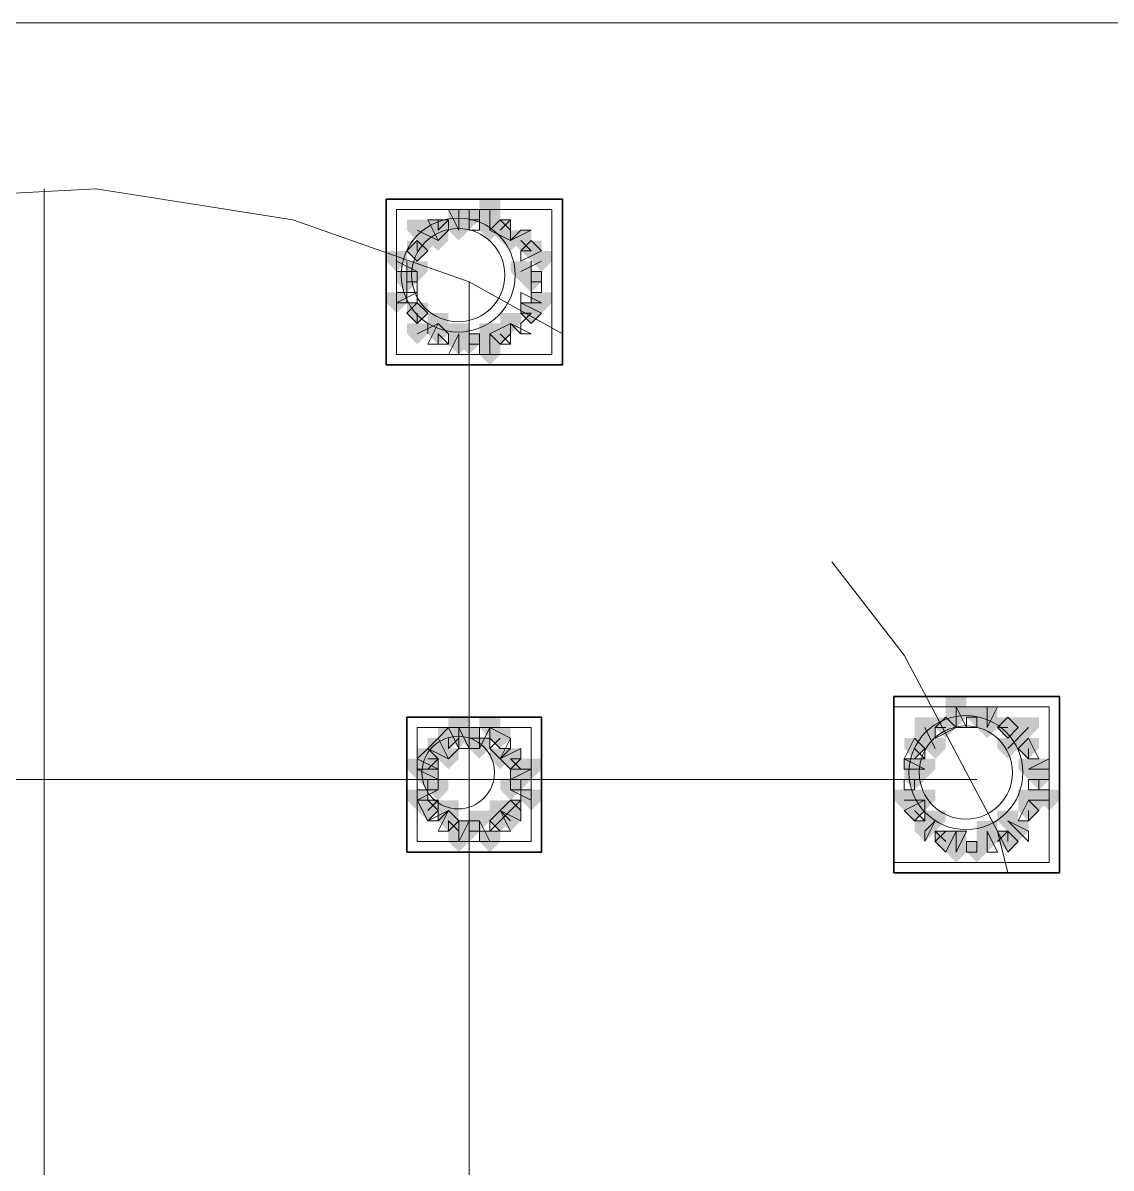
# Model space of a CAD drawing. Header units: millimetres. Extents: x 2315 to 4619, y 1334 to 1897.
# Drawn here: x 3793.88 to 3800.29, y 1554.92 to 1561.67 of the extents above; entities that cross this region are included whole.
import ezdxf

# ---------------------------------------------------------------- set-up
doc = ezdxf.new("R2010")
doc.units = ezdxf.units.MM
doc.linetypes.add('PDF_IMPORT', pattern=[1, 0.8, -0.2])
for name, color, linetype, true_color in [('PDF_10', 7, 'Continuous', 0x00b85c), ('PDF_AXIS', 7, 'Continuous', 0x00b85c), ('PDF_柱构件', 7, 'Continuous', 0x00b85c), ('PDF_转运站初步方案', 7, 'Continuous', 0x00b85c)]:
    doc.layers.add(name, color=color, linetype=linetype, true_color=true_color)
doc.layers.add('PDF_中心线层', color=1, linetype='Continuous')
doc.layers.add('PDF_粗实线层', color=7, linetype='Continuous')

msp = doc.modelspace()

# ---------------------------------------------------------------- hatches: boundary and pattern name
at = {"layer": 'PDF_10', "transparency": 33554559}
for points in [[(3796.5068, 1560.5703), (3796.4457, 1560.5703), (3796.4457, 1560.5093), (3796.5068, 1560.4482), (3796.5678, 1560.5093), (3796.5678, 1560.5703)], [(3796.5068, 1560.5703), (3796.4457, 1560.5703), (3796.4457, 1560.5093), (3796.5068, 1560.4482), (3796.5678, 1560.5093), (3796.5678, 1560.5703)], [(3796.3235, 1560.5093), (3796.2624, 1560.5093), (3796.2624, 1560.4482), (3796.3235, 1560.3871), (3796.3846, 1560.4482), (3796.3846, 1560.5093)], [(3796.3235, 1560.5093), (3796.2624, 1560.5093), (3796.2624, 1560.4482), (3796.3235, 1560.3871), (3796.3846, 1560.4482), (3796.3846, 1560.5093)], [(3796.69, 1560.5093), (3796.6289, 1560.5093), (3796.6289, 1560.4482), (3796.69, 1560.3871), (3796.7511, 1560.4482), (3796.7511, 1560.5093)], [(3796.69, 1560.5093), (3796.6289, 1560.5093), (3796.6289, 1560.4482), (3796.69, 1560.3871), (3796.7511, 1560.4482), (3796.7511, 1560.5093)], [(3796.2014, 1560.3871), (3796.1403, 1560.3871), (3796.1403, 1560.326), (3796.2014, 1560.2649), (3796.2624, 1560.326), (3796.2624, 1560.3871)], [(3796.2014, 1560.3871), (3796.1403, 1560.3871), (3796.1403, 1560.326), (3796.2014, 1560.2649), (3796.2624, 1560.326), (3796.2624, 1560.3871)], [(3796.2014, 1560.3871), (3796.1403, 1560.3871), (3796.1403, 1560.326), (3796.2014, 1560.2649), (3796.2624, 1560.326), (3796.2624, 1560.3871)], [(3796.8733, 1560.3871), (3796.8122, 1560.3871), (3796.8122, 1560.326), (3796.8733, 1560.2649), (3796.9343, 1560.326), (3796.9343, 1560.3871)], [(3796.8733, 1560.3871), (3796.8122, 1560.3871), (3796.8122, 1560.326), (3796.8733, 1560.2649), (3796.9343, 1560.326), (3796.9343, 1560.3871)], [(3796.1403, 1560.2039), (3796.0792, 1560.2039), (3796.0792, 1560.1428), (3796.1403, 1560.0817), (3796.2014, 1560.1428), (3796.2014, 1560.2039)], [(3796.1403, 1560.2039), (3796.0792, 1560.2039), (3796.0792, 1560.1428), (3796.1403, 1560.0817), (3796.2014, 1560.1428), (3796.2014, 1560.2039)], [(3796.8733, 1560.2039), (3796.8122, 1560.2039), (3796.8122, 1560.1428), (3796.8733, 1560.0817), (3796.9343, 1560.1428), (3796.9343, 1560.2039)], [(3796.8733, 1560.2039), (3796.8122, 1560.2039), (3796.8122, 1560.1428), (3796.8733, 1560.0817), (3796.9343, 1560.1428), (3796.9343, 1560.2039)], [(3796.2014, 1560.0206), (3796.1403, 1560.0206), (3796.1403, 1559.9595), (3796.2014, 1559.8985), (3796.2624, 1559.9595), (3796.2624, 1560.0206)], [(3796.2014, 1560.0206), (3796.1403, 1560.0206), (3796.1403, 1559.9595), (3796.2014, 1559.8985), (3796.2624, 1559.9595), (3796.2624, 1560.0206)], [(3796.2014, 1560.0206), (3796.1403, 1560.0206), (3796.1403, 1559.9595), (3796.2014, 1559.8985), (3796.2624, 1559.9595), (3796.2624, 1560.0206)], [(3796.8733, 1560.0206), (3796.8122, 1560.0206), (3796.8122, 1559.9595), (3796.8733, 1559.8985), (3796.9343, 1559.9595), (3796.9343, 1560.0206)], [(3796.8733, 1560.0206), (3796.8122, 1560.0206), (3796.8122, 1559.9595), (3796.8733, 1559.8985), (3796.9343, 1559.9595), (3796.9343, 1560.0206)], [(3796.3235, 1559.8985), (3796.2624, 1559.8985), (3796.2624, 1559.8374), (3796.3235, 1559.7763), (3796.3846, 1559.8374), (3796.3846, 1559.8985)], [(3796.3235, 1559.8985), (3796.2624, 1559.8985), (3796.2624, 1559.8374), (3796.3235, 1559.7763), (3796.3846, 1559.8374), (3796.3846, 1559.8985)], [(3796.69, 1559.8985), (3796.6289, 1559.8985), (3796.6289, 1559.8374), (3796.69, 1559.7763), (3796.7511, 1559.8374), (3796.7511, 1559.8985)], [(3796.69, 1559.8985), (3796.6289, 1559.8985), (3796.6289, 1559.8374), (3796.69, 1559.7763), (3796.7511, 1559.8374), (3796.7511, 1559.8985)], [(3796.5068, 1559.8374), (3796.4457, 1559.8374), (3796.4457, 1559.7763), (3796.5068, 1559.7152), (3796.5678, 1559.7763), (3796.5678, 1559.8374)], [(3796.5068, 1559.8374), (3796.4457, 1559.8374), (3796.4457, 1559.7763), (3796.5068, 1559.7152), (3796.5678, 1559.7763), (3796.5678, 1559.8374)], [(3799.3165, 1557.5774), (3799.2554, 1557.5774), (3799.2554, 1557.5163), (3799.3165, 1557.4552), (3799.3776, 1557.5163), (3799.3776, 1557.5774)], [(3799.3165, 1557.5774), (3799.2554, 1557.5774), (3799.2554, 1557.5163), (3799.3165, 1557.4552), (3799.3776, 1557.5163), (3799.3776, 1557.5774)], [(3799.4997, 1557.6385), (3799.4387, 1557.6385), (3799.4387, 1557.5774), (3799.4997, 1557.5163), (3799.5608, 1557.5774), (3799.5608, 1557.6385)], [(3799.4997, 1557.6385), (3799.4387, 1557.6385), (3799.4387, 1557.5774), (3799.4997, 1557.5163), (3799.5608, 1557.5774), (3799.5608, 1557.6385)], [(3799.683, 1557.5774), (3799.6219, 1557.5774), (3799.6219, 1557.5163), (3799.683, 1557.4552), (3799.7441, 1557.5163), (3799.7441, 1557.5774)], [(3799.683, 1557.5774), (3799.6219, 1557.5774), (3799.6219, 1557.5163), (3799.683, 1557.4552), (3799.7441, 1557.5163), (3799.7441, 1557.5774)], [(3799.683, 1557.5774), (3799.6219, 1557.5774), (3799.6219, 1557.5163), (3799.683, 1557.4552), (3799.7441, 1557.5163), (3799.7441, 1557.5774)], [(3796.3846, 1557.5163), (3796.3235, 1557.5163), (3796.3235, 1557.4552), (3796.3846, 1557.3941), (3796.4457, 1557.4552), (3796.4457, 1557.5163)], [(3796.3846, 1557.5163), (3796.3235, 1557.5163), (3796.3235, 1557.4552), (3796.3846, 1557.3941), (3796.4457, 1557.4552), (3796.4457, 1557.5163)], [(3796.5068, 1557.5163), (3796.4457, 1557.5163), (3796.4457, 1557.4552), (3796.5068, 1557.3941), (3796.5678, 1557.4552), (3796.5678, 1557.5163)], [(3796.5068, 1557.5163), (3796.4457, 1557.5163), (3796.4457, 1557.4552), (3796.5068, 1557.3941), (3796.5678, 1557.4552), (3796.5678, 1557.5163)], [(3796.69, 1557.5163), (3796.6289, 1557.5163), (3796.6289, 1557.4552), (3796.69, 1557.3941), (3796.7511, 1557.4552), (3796.7511, 1557.5163)], [(3796.69, 1557.5163), (3796.6289, 1557.5163), (3796.6289, 1557.4552), (3796.69, 1557.3941), (3796.7511, 1557.4552), (3796.7511, 1557.5163)], [(3799.1333, 1557.4552), (3799.0722, 1557.4552), (3799.0722, 1557.3941), (3799.1333, 1557.333), (3799.1943, 1557.3941), (3799.1943, 1557.4552)], [(3799.1333, 1557.4552), (3799.0722, 1557.4552), (3799.0722, 1557.3941), (3799.1333, 1557.333), (3799.1943, 1557.3941), (3799.1943, 1557.4552)], [(3799.8051, 1557.4552), (3799.7441, 1557.4552), (3799.7441, 1557.3941), (3799.8051, 1557.333), (3799.8662, 1557.3941), (3799.8662, 1557.4552)], [(3799.8051, 1557.4552), (3799.7441, 1557.4552), (3799.7441, 1557.3941), (3799.8051, 1557.333), (3799.8662, 1557.3941), (3799.8662, 1557.4552)], [(3796.2624, 1557.3941), (3796.2014, 1557.3941), (3796.2014, 1557.333), (3796.2624, 1557.272), (3796.3235, 1557.333), (3796.3235, 1557.3941)], [(3796.2624, 1557.3941), (3796.2014, 1557.3941), (3796.2014, 1557.333), (3796.2624, 1557.272), (3796.3235, 1557.333), (3796.3235, 1557.3941)], [(3796.7511, 1557.3941), (3796.69, 1557.3941), (3796.69, 1557.333), (3796.7511, 1557.272), (3796.8122, 1557.333), (3796.8122, 1557.3941)], [(3796.7511, 1557.3941), (3796.69, 1557.3941), (3796.69, 1557.333), (3796.7511, 1557.272), (3796.8122, 1557.333), (3796.8122, 1557.3941)], [(3796.2624, 1557.272), (3796.2014, 1557.272), (3796.2014, 1557.2109), (3796.2624, 1557.1498), (3796.3235, 1557.2109), (3796.3235, 1557.272)], [(3796.2624, 1557.272), (3796.2014, 1557.272), (3796.2014, 1557.2109), (3796.2624, 1557.1498), (3796.3235, 1557.2109), (3796.3235, 1557.272)], [(3796.8122, 1557.272), (3796.7511, 1557.272), (3796.7511, 1557.2109), (3796.8122, 1557.1498), (3796.8733, 1557.2109), (3796.8733, 1557.272)], [(3796.8122, 1557.272), (3796.7511, 1557.272), (3796.7511, 1557.2109), (3796.8122, 1557.1498), (3796.8733, 1557.2109), (3796.8733, 1557.272)], [(3799.1333, 1557.272), (3799.0722, 1557.272), (3799.0722, 1557.2109), (3799.1333, 1557.1498), (3799.1943, 1557.2109), (3799.1943, 1557.272)], [(3799.1333, 1557.272), (3799.0722, 1557.272), (3799.0722, 1557.2109), (3799.1333, 1557.1498), (3799.1943, 1557.2109), (3799.1943, 1557.272)], [(3799.8662, 1557.272), (3799.8051, 1557.272), (3799.8051, 1557.2109), (3799.8662, 1557.1498), (3799.9273, 1557.2109), (3799.9273, 1557.272)], [(3799.8662, 1557.272), (3799.8051, 1557.272), (3799.8051, 1557.2109), (3799.8662, 1557.1498), (3799.9273, 1557.2109), (3799.9273, 1557.272)], [(3796.2624, 1557.0887), (3796.2014, 1557.0887), (3796.2014, 1557.0276), (3796.2624, 1556.9666), (3796.3235, 1557.0276), (3796.3235, 1557.0887)], [(3796.2624, 1557.0887), (3796.2014, 1557.0887), (3796.2014, 1557.0276), (3796.2624, 1556.9666), (3796.3235, 1557.0276), (3796.3235, 1557.0887)], [(3796.7511, 1557.0887), (3796.69, 1557.0887), (3796.69, 1557.0276), (3796.7511, 1556.9666), (3796.8122, 1557.0276), (3796.8122, 1557.0887)], [(3796.7511, 1557.0887), (3796.69, 1557.0887), (3796.69, 1557.0276), (3796.7511, 1556.9666), (3796.8122, 1557.0276), (3796.8122, 1557.0887)], [(3799.1333, 1557.0887), (3799.0722, 1557.0887), (3799.0722, 1557.0276), (3799.1333, 1556.9666), (3799.1943, 1557.0276), (3799.1943, 1557.0887)], [(3799.1333, 1557.0887), (3799.0722, 1557.0887), (3799.0722, 1557.0276), (3799.1333, 1556.9666), (3799.1943, 1557.0276), (3799.1943, 1557.0887)], [(3799.8051, 1557.0887), (3799.7441, 1557.0887), (3799.7441, 1557.0276), (3799.8051, 1556.9666), (3799.8662, 1557.0276), (3799.8662, 1557.0887)], [(3799.8051, 1557.0887), (3799.7441, 1557.0887), (3799.7441, 1557.0276), (3799.8051, 1556.9666), (3799.8662, 1557.0276), (3799.8662, 1557.0887)], [(3796.3846, 1557.0276), (3796.3235, 1557.0276), (3796.3235, 1556.9666), (3796.3846, 1556.9055), (3796.4457, 1556.9666), (3796.4457, 1557.0276)], [(3796.3846, 1557.0276), (3796.3235, 1557.0276), (3796.3235, 1556.9666), (3796.3846, 1556.9055), (3796.4457, 1556.9666), (3796.4457, 1557.0276)], [(3796.5068, 1556.9666), (3796.4457, 1556.9666), (3796.4457, 1556.9055), (3796.5068, 1556.8444), (3796.5678, 1556.9055), (3796.5678, 1556.9666)], [(3796.5068, 1556.9666), (3796.4457, 1556.9666), (3796.4457, 1556.9055), (3796.5068, 1556.8444), (3796.5678, 1556.9055), (3796.5678, 1556.9666)], [(3796.69, 1557.0276), (3796.6289, 1557.0276), (3796.6289, 1556.9666), (3796.69, 1556.9055), (3796.7511, 1556.9666), (3796.7511, 1557.0276)], [(3796.69, 1557.0276), (3796.6289, 1557.0276), (3796.6289, 1556.9666), (3796.69, 1556.9055), (3796.7511, 1556.9666), (3796.7511, 1557.0276)], [(3799.3165, 1556.9055), (3799.2554, 1556.9055), (3799.2554, 1556.8444), (3799.3165, 1556.7833), (3799.3776, 1556.8444), (3799.3776, 1556.9055)], [(3799.3165, 1556.9055), (3799.2554, 1556.9055), (3799.2554, 1556.8444), (3799.3165, 1556.7833), (3799.3776, 1556.8444), (3799.3776, 1556.9055)], [(3799.683, 1556.9055), (3799.6219, 1556.9055), (3799.6219, 1556.8444), (3799.683, 1556.7833), (3799.7441, 1556.8444), (3799.7441, 1556.9055)], [(3799.683, 1556.9055), (3799.6219, 1556.9055), (3799.6219, 1556.8444), (3799.683, 1556.7833), (3799.7441, 1556.8444), (3799.7441, 1556.9055)], [(3799.4997, 1556.8444), (3799.4387, 1556.8444), (3799.4387, 1556.7833), (3799.4997, 1556.7222), (3799.5608, 1556.7833), (3799.5608, 1556.8444)], [(3799.4997, 1556.8444), (3799.4387, 1556.8444), (3799.4387, 1556.7833), (3799.4997, 1556.7222), (3799.5608, 1556.7833), (3799.5608, 1556.8444)]]:
    msp.add_hatch(color=6, dxfattribs=at).paths.add_polyline_path(points)
at = {"layer": 'PDF_柱构件', "transparency": 33554559}
for points in [[(3796.6289, 1560.6314), (3796.5678, 1560.6314), (3796.5678, 1560.5703), (3796.6289, 1560.5093), (3796.69, 1560.5703), (3796.69, 1560.6314)], [(3796.4457, 1560.5703), (3796.3846, 1560.5703), (3796.3846, 1560.5093), (3796.4457, 1560.4482), (3796.5068, 1560.5093), (3796.5068, 1560.5703)], [(3796.6289, 1560.5703), (3796.5678, 1560.5703), (3796.5678, 1560.5093), (3796.6289, 1560.4482), (3796.69, 1560.5093), (3796.69, 1560.5703)], [(3796.2014, 1560.5093), (3796.1403, 1560.5093), (3796.1403, 1560.4482), (3796.2014, 1560.3871), (3796.2624, 1560.4482), (3796.2624, 1560.5093)], [(3796.4457, 1560.5093), (3796.3846, 1560.5093), (3796.3846, 1560.4482), (3796.4457, 1560.3871), (3796.5068, 1560.4482), (3796.5068, 1560.5093)], [(3796.6289, 1560.5093), (3796.5678, 1560.5093), (3796.5678, 1560.4482), (3796.6289, 1560.3871), (3796.69, 1560.4482), (3796.69, 1560.5093)], [(3796.2624, 1560.4482), (3796.2014, 1560.4482), (3796.2014, 1560.3871), (3796.2624, 1560.326), (3796.3235, 1560.3871), (3796.3235, 1560.4482)], [(3796.3235, 1560.4482), (3796.2624, 1560.4482), (3796.2624, 1560.3871), (3796.3235, 1560.326), (3796.3846, 1560.3871), (3796.3846, 1560.4482)], [(3796.7511, 1560.4482), (3796.69, 1560.4482), (3796.69, 1560.3871), (3796.7511, 1560.326), (3796.8122, 1560.3871), (3796.8122, 1560.4482)], [(3796.8122, 1560.4482), (3796.7511, 1560.4482), (3796.7511, 1560.3871), (3796.8122, 1560.326), (3796.8733, 1560.3871), (3796.8733, 1560.4482)], [(3796.0792, 1560.326), (3796.0181, 1560.326), (3796.0181, 1560.2649), (3796.0792, 1560.2039), (3796.1403, 1560.2649), (3796.1403, 1560.326)], [(3796.9343, 1560.326), (3796.8733, 1560.326), (3796.8733, 1560.2649), (3796.9343, 1560.2039), (3796.9954, 1560.2649), (3796.9954, 1560.326)], [(3796.2014, 1560.2649), (3796.1403, 1560.2649), (3796.1403, 1560.2039), (3796.2014, 1560.1428), (3796.2624, 1560.2039), (3796.2624, 1560.2649)], [(3796.8122, 1560.2649), (3796.7511, 1560.2649), (3796.7511, 1560.2039), (3796.8122, 1560.1428), (3796.8733, 1560.2039), (3796.8733, 1560.2649)], [(3796.0792, 1560.0817), (3796.0181, 1560.0817), (3796.0181, 1560.0206), (3796.0792, 1559.9595), (3796.1403, 1560.0206), (3796.1403, 1560.0817)], [(3796.9343, 1560.0817), (3796.8733, 1560.0817), (3796.8733, 1560.0206), (3796.9343, 1559.9595), (3796.9954, 1560.0206), (3796.9954, 1560.0817)], [(3796.3235, 1559.9595), (3796.2624, 1559.9595), (3796.2624, 1559.8985), (3796.3235, 1559.8374), (3796.3846, 1559.8985), (3796.3846, 1559.9595)], [(3796.7511, 1559.9595), (3796.69, 1559.9595), (3796.69, 1559.8985), (3796.7511, 1559.8374), (3796.8122, 1559.8985), (3796.8122, 1559.9595)], [(3796.2014, 1559.8985), (3796.1403, 1559.8985), (3796.1403, 1559.8374), (3796.2014, 1559.7763), (3796.2624, 1559.8374), (3796.2624, 1559.8985)], [(3796.4457, 1559.8985), (3796.3846, 1559.8985), (3796.3846, 1559.8374), (3796.4457, 1559.7763), (3796.5068, 1559.8374), (3796.5068, 1559.8985)], [(3796.6289, 1559.8985), (3796.5678, 1559.8985), (3796.5678, 1559.8374), (3796.6289, 1559.7763), (3796.69, 1559.8374), (3796.69, 1559.8985)], [(3796.4457, 1559.8374), (3796.3846, 1559.8374), (3796.3846, 1559.7763), (3796.4457, 1559.7152), (3796.5068, 1559.7763), (3796.5068, 1559.8374)], [(3796.6289, 1559.8374), (3796.5678, 1559.8374), (3796.5678, 1559.7763), (3796.6289, 1559.7152), (3796.69, 1559.7763), (3796.69, 1559.8374)], [(3796.6289, 1559.7763), (3796.5678, 1559.7763), (3796.5678, 1559.7152), (3796.6289, 1559.6541), (3796.69, 1559.7152), (3796.69, 1559.7763)], [(3799.3776, 1557.6995), (3799.3165, 1557.6995), (3799.3165, 1557.6385), (3799.3776, 1557.5774), (3799.4387, 1557.6385), (3799.4387, 1557.6995)], [(3796.4457, 1557.5774), (3796.3846, 1557.5774), (3796.3846, 1557.5163), (3796.4457, 1557.4552), (3796.5068, 1557.5163), (3796.5068, 1557.5774)], [(3796.6289, 1557.5774), (3796.5678, 1557.5774), (3796.5678, 1557.5163), (3796.6289, 1557.4552), (3796.69, 1557.5163), (3796.69, 1557.5774)], [(3799.1943, 1557.5774), (3799.1333, 1557.5774), (3799.1333, 1557.5163), (3799.1943, 1557.4552), (3799.2554, 1557.5163), (3799.2554, 1557.5774)], [(3799.3776, 1557.6385), (3799.3165, 1557.6385), (3799.3165, 1557.5774), (3799.3776, 1557.5163), (3799.4387, 1557.5774), (3799.4387, 1557.6385)], [(3799.5608, 1557.6385), (3799.4997, 1557.6385), (3799.4997, 1557.5774), (3799.5608, 1557.5163), (3799.6219, 1557.5774), (3799.6219, 1557.6385)], [(3799.5608, 1557.5774), (3799.4997, 1557.5774), (3799.4997, 1557.5163), (3799.5608, 1557.4552), (3799.6219, 1557.5163), (3799.6219, 1557.5774)], [(3799.8051, 1557.5774), (3799.7441, 1557.5774), (3799.7441, 1557.5163), (3799.8051, 1557.4552), (3799.8662, 1557.5163), (3799.8662, 1557.5774)], [(3796.4457, 1557.5163), (3796.3846, 1557.5163), (3796.3846, 1557.4552), (3796.4457, 1557.3941), (3796.5068, 1557.4552), (3796.5068, 1557.5163)], [(3799.1943, 1557.5163), (3799.1333, 1557.5163), (3799.1333, 1557.4552), (3799.1943, 1557.3941), (3799.2554, 1557.4552), (3799.2554, 1557.5163)], [(3799.7441, 1557.5163), (3799.683, 1557.5163), (3799.683, 1557.4552), (3799.7441, 1557.3941), (3799.8051, 1557.4552), (3799.8051, 1557.5163)], [(3796.3235, 1557.4552), (3796.2624, 1557.4552), (3796.2624, 1557.3941), (3796.3235, 1557.333), (3796.3846, 1557.3941), (3796.3846, 1557.4552)], [(3796.5678, 1557.4552), (3796.5068, 1557.4552), (3796.5068, 1557.3941), (3796.5678, 1557.333), (3796.6289, 1557.3941), (3796.6289, 1557.4552)], [(3799.2554, 1557.4552), (3799.1943, 1557.4552), (3799.1943, 1557.3941), (3799.2554, 1557.333), (3799.3165, 1557.3941), (3799.3165, 1557.4552)], [(3799.683, 1557.4552), (3799.6219, 1557.4552), (3799.6219, 1557.3941), (3799.683, 1557.333), (3799.7441, 1557.3941), (3799.7441, 1557.4552)], [(3796.3846, 1557.3941), (3796.3235, 1557.3941), (3796.3235, 1557.333), (3796.3846, 1557.272), (3796.4457, 1557.333), (3796.4457, 1557.3941)], [(3796.69, 1557.3941), (3796.6289, 1557.3941), (3796.6289, 1557.333), (3796.69, 1557.272), (3796.7511, 1557.333), (3796.7511, 1557.3941)], [(3796.2014, 1557.333), (3796.1403, 1557.333), (3796.1403, 1557.272), (3796.2014, 1557.2109), (3796.2624, 1557.272), (3796.2624, 1557.333)], [(3796.2624, 1557.333), (3796.2014, 1557.333), (3796.2014, 1557.272), (3796.2624, 1557.2109), (3796.3235, 1557.272), (3796.3235, 1557.333)], [(3796.8122, 1557.333), (3796.7511, 1557.333), (3796.7511, 1557.272), (3796.8122, 1557.2109), (3796.8733, 1557.272), (3796.8733, 1557.333)], [(3796.8733, 1557.333), (3796.8122, 1557.333), (3796.8122, 1557.272), (3796.8733, 1557.2109), (3796.9343, 1557.272), (3796.9343, 1557.333)], [(3799.1333, 1557.333), (3799.0722, 1557.333), (3799.0722, 1557.272), (3799.1333, 1557.2109), (3799.1943, 1557.272), (3799.1943, 1557.333)], [(3799.1943, 1557.333), (3799.1333, 1557.333), (3799.1333, 1557.272), (3799.1943, 1557.2109), (3799.2554, 1557.272), (3799.2554, 1557.333)], [(3799.8051, 1557.333), (3799.7441, 1557.333), (3799.7441, 1557.272), (3799.8051, 1557.2109), (3799.8662, 1557.272), (3799.8662, 1557.333)], [(3799.8662, 1557.333), (3799.8051, 1557.333), (3799.8051, 1557.272), (3799.8662, 1557.2109), (3799.9273, 1557.272), (3799.9273, 1557.333)], [(3796.3235, 1557.2109), (3796.2624, 1557.2109), (3796.2624, 1557.1498), (3796.3235, 1557.0887), (3796.3846, 1557.1498), (3796.3846, 1557.2109)], [(3796.7511, 1557.2109), (3796.69, 1557.2109), (3796.69, 1557.1498), (3796.7511, 1557.0887), (3796.8122, 1557.1498), (3796.8122, 1557.2109)], [(3796.2014, 1557.1498), (3796.1403, 1557.1498), (3796.1403, 1557.0887), (3796.2014, 1557.0276), (3796.2624, 1557.0887), (3796.2624, 1557.1498)], [(3796.8733, 1557.1498), (3796.8122, 1557.1498), (3796.8122, 1557.0887), (3796.8733, 1557.0276), (3796.9343, 1557.0887), (3796.9343, 1557.1498)], [(3799.0722, 1557.1498), (3799.0111, 1557.1498), (3799.0111, 1557.0887), (3799.0722, 1557.0276), (3799.1333, 1557.0887), (3799.1333, 1557.1498)], [(3799.1333, 1557.1498), (3799.0722, 1557.1498), (3799.0722, 1557.0887), (3799.1333, 1557.0276), (3799.1943, 1557.0887), (3799.1943, 1557.1498)], [(3799.1943, 1557.1498), (3799.1333, 1557.1498), (3799.1333, 1557.0887), (3799.1943, 1557.0276), (3799.2554, 1557.0887), (3799.2554, 1557.1498)], [(3799.8051, 1557.1498), (3799.7441, 1557.1498), (3799.7441, 1557.0887), (3799.8051, 1557.0276), (3799.8662, 1557.0887), (3799.8662, 1557.1498)], [(3799.8662, 1557.1498), (3799.8051, 1557.1498), (3799.8051, 1557.0887), (3799.8662, 1557.0276), (3799.9273, 1557.0887), (3799.9273, 1557.1498)], [(3799.9273, 1557.1498), (3799.8662, 1557.1498), (3799.8662, 1557.0887), (3799.9273, 1557.0276), (3799.9884, 1557.0887), (3799.9884, 1557.1498)], [(3796.3846, 1557.0887), (3796.3235, 1557.0887), (3796.3235, 1557.0276), (3796.3846, 1556.9666), (3796.4457, 1557.0276), (3796.4457, 1557.0887)], [(3796.69, 1557.0887), (3796.6289, 1557.0887), (3796.6289, 1557.0276), (3796.69, 1556.9666), (3796.7511, 1557.0276), (3796.7511, 1557.0887)], [(3796.4457, 1556.9666), (3796.3846, 1556.9666), (3796.3846, 1556.9055), (3796.4457, 1556.8444), (3796.5068, 1556.9055), (3796.5068, 1556.9666)], [(3796.5678, 1557.0276), (3796.5068, 1557.0276), (3796.5068, 1556.9666), (3796.5678, 1556.9055), (3796.6289, 1556.9666), (3796.6289, 1557.0276)], [(3796.7511, 1557.0276), (3796.69, 1557.0276), (3796.69, 1556.9666), (3796.7511, 1556.9055), (3796.8122, 1556.9666), (3796.8122, 1557.0276)], [(3799.1943, 1556.9666), (3799.1333, 1556.9666), (3799.1333, 1556.9055), (3799.1943, 1556.8444), (3799.2554, 1556.9055), (3799.2554, 1556.9666)], [(3799.2554, 1557.0276), (3799.1943, 1557.0276), (3799.1943, 1556.9666), (3799.2554, 1556.9055), (3799.3165, 1556.9666), (3799.3165, 1557.0276)], [(3799.5608, 1556.9666), (3799.4997, 1556.9666), (3799.4997, 1556.9055), (3799.5608, 1556.8444), (3799.6219, 1556.9055), (3799.6219, 1556.9666)], [(3799.683, 1557.0276), (3799.6219, 1557.0276), (3799.6219, 1556.9666), (3799.683, 1556.9055), (3799.7441, 1556.9666), (3799.7441, 1557.0276)], [(3799.7441, 1556.9666), (3799.683, 1556.9666), (3799.683, 1556.9055), (3799.7441, 1556.8444), (3799.8051, 1556.9055), (3799.8051, 1556.9666)], [(3796.4457, 1556.9055), (3796.3846, 1556.9055), (3796.3846, 1556.8444), (3796.4457, 1556.7833), (3796.5068, 1556.8444), (3796.5068, 1556.9055)], [(3796.6289, 1556.9055), (3796.5678, 1556.9055), (3796.5678, 1556.8444), (3796.6289, 1556.7833), (3796.69, 1556.8444), (3796.69, 1556.9055)], [(3799.3776, 1556.9055), (3799.3165, 1556.9055), (3799.3165, 1556.8444), (3799.3776, 1556.7833), (3799.4387, 1556.8444), (3799.4387, 1556.9055)], [(3799.5608, 1556.9055), (3799.4997, 1556.9055), (3799.4997, 1556.8444), (3799.5608, 1556.7833), (3799.6219, 1556.8444), (3799.6219, 1556.9055)], [(3799.3776, 1556.8444), (3799.3165, 1556.8444), (3799.3165, 1556.7833), (3799.3776, 1556.7222), (3799.4387, 1556.7833), (3799.4387, 1556.8444)]]:
    msp.add_hatch(color=6, dxfattribs=at).paths.add_polyline_path(points)
at = {"layer": 'PDF_转运站初步方案', "transparency": 33554559}
for points in [[(3796.5068, 1560.5703), (3796.4457, 1560.5703), (3796.4457, 1560.5093), (3796.5068, 1560.4482), (3796.5678, 1560.5093), (3796.5678, 1560.5703)], [(3796.5068, 1560.5703), (3796.4457, 1560.5703), (3796.4457, 1560.5093), (3796.5068, 1560.4482), (3796.5678, 1560.5093), (3796.5678, 1560.5703)], [(3796.3235, 1560.5093), (3796.2624, 1560.5093), (3796.2624, 1560.4482), (3796.3235, 1560.3871), (3796.3846, 1560.4482), (3796.3846, 1560.5093)], [(3796.3235, 1560.5093), (3796.2624, 1560.5093), (3796.2624, 1560.4482), (3796.3235, 1560.3871), (3796.3846, 1560.4482), (3796.3846, 1560.5093)], [(3796.69, 1560.5093), (3796.6289, 1560.5093), (3796.6289, 1560.4482), (3796.69, 1560.3871), (3796.7511, 1560.4482), (3796.7511, 1560.5093)], [(3796.69, 1560.5093), (3796.6289, 1560.5093), (3796.6289, 1560.4482), (3796.69, 1560.3871), (3796.7511, 1560.4482), (3796.7511, 1560.5093)], [(3796.2014, 1560.3871), (3796.1403, 1560.3871), (3796.1403, 1560.326), (3796.2014, 1560.2649), (3796.2624, 1560.326), (3796.2624, 1560.3871)], [(3796.2014, 1560.3871), (3796.1403, 1560.3871), (3796.1403, 1560.326), (3796.2014, 1560.2649), (3796.2624, 1560.326), (3796.2624, 1560.3871)], [(3796.8733, 1560.3871), (3796.8122, 1560.3871), (3796.8122, 1560.326), (3796.8733, 1560.2649), (3796.9343, 1560.326), (3796.9343, 1560.3871)], [(3796.8733, 1560.3871), (3796.8122, 1560.3871), (3796.8122, 1560.326), (3796.8733, 1560.2649), (3796.9343, 1560.326), (3796.9343, 1560.3871)], [(3796.1403, 1560.2039), (3796.0792, 1560.2039), (3796.0792, 1560.1428), (3796.1403, 1560.0817), (3796.2014, 1560.1428), (3796.2014, 1560.2039)], [(3796.1403, 1560.2039), (3796.0792, 1560.2039), (3796.0792, 1560.1428), (3796.1403, 1560.0817), (3796.2014, 1560.1428), (3796.2014, 1560.2039)], [(3796.8733, 1560.2039), (3796.8122, 1560.2039), (3796.8122, 1560.1428), (3796.8733, 1560.0817), (3796.9343, 1560.1428), (3796.9343, 1560.2039)], [(3796.8733, 1560.2039), (3796.8122, 1560.2039), (3796.8122, 1560.1428), (3796.8733, 1560.0817), (3796.9343, 1560.1428), (3796.9343, 1560.2039)], [(3796.2014, 1560.0206), (3796.1403, 1560.0206), (3796.1403, 1559.9595), (3796.2014, 1559.8985), (3796.2624, 1559.9595), (3796.2624, 1560.0206)], [(3796.2014, 1560.0206), (3796.1403, 1560.0206), (3796.1403, 1559.9595), (3796.2014, 1559.8985), (3796.2624, 1559.9595), (3796.2624, 1560.0206)], [(3796.8733, 1560.0206), (3796.8122, 1560.0206), (3796.8122, 1559.9595), (3796.8733, 1559.8985), (3796.9343, 1559.9595), (3796.9343, 1560.0206)], [(3796.8733, 1560.0206), (3796.8122, 1560.0206), (3796.8122, 1559.9595), (3796.8733, 1559.8985), (3796.9343, 1559.9595), (3796.9343, 1560.0206)], [(3796.3235, 1559.8985), (3796.2624, 1559.8985), (3796.2624, 1559.8374), (3796.3235, 1559.7763), (3796.3846, 1559.8374), (3796.3846, 1559.8985)], [(3796.3235, 1559.8985), (3796.2624, 1559.8985), (3796.2624, 1559.8374), (3796.3235, 1559.7763), (3796.3846, 1559.8374), (3796.3846, 1559.8985)], [(3796.69, 1559.8985), (3796.6289, 1559.8985), (3796.6289, 1559.8374), (3796.69, 1559.7763), (3796.7511, 1559.8374), (3796.7511, 1559.8985)], [(3796.69, 1559.8985), (3796.6289, 1559.8985), (3796.6289, 1559.8374), (3796.69, 1559.7763), (3796.7511, 1559.8374), (3796.7511, 1559.8985)], [(3796.5068, 1559.8374), (3796.4457, 1559.8374), (3796.4457, 1559.7763), (3796.5068, 1559.7152), (3796.5678, 1559.7763), (3796.5678, 1559.8374)], [(3796.5068, 1559.8374), (3796.4457, 1559.8374), (3796.4457, 1559.7763), (3796.5068, 1559.7152), (3796.5678, 1559.7763), (3796.5678, 1559.8374)], [(3799.3165, 1557.5774), (3799.2554, 1557.5774), (3799.2554, 1557.5163), (3799.3165, 1557.4552), (3799.3776, 1557.5163), (3799.3776, 1557.5774)], [(3799.3165, 1557.5774), (3799.2554, 1557.5774), (3799.2554, 1557.5163), (3799.3165, 1557.4552), (3799.3776, 1557.5163), (3799.3776, 1557.5774)], [(3799.4997, 1557.6385), (3799.4387, 1557.6385), (3799.4387, 1557.5774), (3799.4997, 1557.5163), (3799.5608, 1557.5774), (3799.5608, 1557.6385)], [(3799.4997, 1557.6385), (3799.4387, 1557.6385), (3799.4387, 1557.5774), (3799.4997, 1557.5163), (3799.5608, 1557.5774), (3799.5608, 1557.6385)], [(3799.683, 1557.5774), (3799.6219, 1557.5774), (3799.6219, 1557.5163), (3799.683, 1557.4552), (3799.7441, 1557.5163), (3799.7441, 1557.5774)], [(3799.683, 1557.5774), (3799.6219, 1557.5774), (3799.6219, 1557.5163), (3799.683, 1557.4552), (3799.7441, 1557.5163), (3799.7441, 1557.5774)], [(3796.3846, 1557.5163), (3796.3235, 1557.5163), (3796.3235, 1557.4552), (3796.3846, 1557.3941), (3796.4457, 1557.4552), (3796.4457, 1557.5163)], [(3796.3846, 1557.5163), (3796.3235, 1557.5163), (3796.3235, 1557.4552), (3796.3846, 1557.3941), (3796.4457, 1557.4552), (3796.4457, 1557.5163)], [(3796.5068, 1557.5163), (3796.4457, 1557.5163), (3796.4457, 1557.4552), (3796.5068, 1557.3941), (3796.5678, 1557.4552), (3796.5678, 1557.5163)], [(3796.5068, 1557.5163), (3796.4457, 1557.5163), (3796.4457, 1557.4552), (3796.5068, 1557.3941), (3796.5678, 1557.4552), (3796.5678, 1557.5163)], [(3796.69, 1557.5163), (3796.6289, 1557.5163), (3796.6289, 1557.4552), (3796.69, 1557.3941), (3796.7511, 1557.4552), (3796.7511, 1557.5163)], [(3796.69, 1557.5163), (3796.6289, 1557.5163), (3796.6289, 1557.4552), (3796.69, 1557.3941), (3796.7511, 1557.4552), (3796.7511, 1557.5163)], [(3799.1333, 1557.4552), (3799.0722, 1557.4552), (3799.0722, 1557.3941), (3799.1333, 1557.333), (3799.1943, 1557.3941), (3799.1943, 1557.4552)], [(3799.1333, 1557.4552), (3799.0722, 1557.4552), (3799.0722, 1557.3941), (3799.1333, 1557.333), (3799.1943, 1557.3941), (3799.1943, 1557.4552)], [(3799.8051, 1557.4552), (3799.7441, 1557.4552), (3799.7441, 1557.3941), (3799.8051, 1557.333), (3799.8662, 1557.3941), (3799.8662, 1557.4552)], [(3799.8051, 1557.4552), (3799.7441, 1557.4552), (3799.7441, 1557.3941), (3799.8051, 1557.333), (3799.8662, 1557.3941), (3799.8662, 1557.4552)], [(3796.2624, 1557.3941), (3796.2014, 1557.3941), (3796.2014, 1557.333), (3796.2624, 1557.272), (3796.3235, 1557.333), (3796.3235, 1557.3941)], [(3796.2624, 1557.3941), (3796.2014, 1557.3941), (3796.2014, 1557.333), (3796.2624, 1557.272), (3796.3235, 1557.333), (3796.3235, 1557.3941)], [(3796.7511, 1557.3941), (3796.69, 1557.3941), (3796.69, 1557.333), (3796.7511, 1557.272), (3796.8122, 1557.333), (3796.8122, 1557.3941)], [(3796.7511, 1557.3941), (3796.69, 1557.3941), (3796.69, 1557.333), (3796.7511, 1557.272), (3796.8122, 1557.333), (3796.8122, 1557.3941)], [(3796.2624, 1557.272), (3796.2014, 1557.272), (3796.2014, 1557.2109), (3796.2624, 1557.1498), (3796.3235, 1557.2109), (3796.3235, 1557.272)], [(3796.2624, 1557.272), (3796.2014, 1557.272), (3796.2014, 1557.2109), (3796.2624, 1557.1498), (3796.3235, 1557.2109), (3796.3235, 1557.272)], [(3796.8122, 1557.272), (3796.7511, 1557.272), (3796.7511, 1557.2109), (3796.8122, 1557.1498), (3796.8733, 1557.2109), (3796.8733, 1557.272)], [(3796.8122, 1557.272), (3796.7511, 1557.272), (3796.7511, 1557.2109), (3796.8122, 1557.1498), (3796.8733, 1557.2109), (3796.8733, 1557.272)], [(3799.1333, 1557.272), (3799.0722, 1557.272), (3799.0722, 1557.2109), (3799.1333, 1557.1498), (3799.1943, 1557.2109), (3799.1943, 1557.272)], [(3799.1333, 1557.272), (3799.0722, 1557.272), (3799.0722, 1557.2109), (3799.1333, 1557.1498), (3799.1943, 1557.2109), (3799.1943, 1557.272)], [(3799.8662, 1557.272), (3799.8051, 1557.272), (3799.8051, 1557.2109), (3799.8662, 1557.1498), (3799.9273, 1557.2109), (3799.9273, 1557.272)], [(3799.8662, 1557.272), (3799.8051, 1557.272), (3799.8051, 1557.2109), (3799.8662, 1557.1498), (3799.9273, 1557.2109), (3799.9273, 1557.272)], [(3796.2624, 1557.0887), (3796.2014, 1557.0887), (3796.2014, 1557.0276), (3796.2624, 1556.9666), (3796.3235, 1557.0276), (3796.3235, 1557.0887)], [(3796.2624, 1557.0887), (3796.2014, 1557.0887), (3796.2014, 1557.0276), (3796.2624, 1556.9666), (3796.3235, 1557.0276), (3796.3235, 1557.0887)], [(3796.7511, 1557.0887), (3796.69, 1557.0887), (3796.69, 1557.0276), (3796.7511, 1556.9666), (3796.8122, 1557.0276), (3796.8122, 1557.0887)], [(3796.7511, 1557.0887), (3796.69, 1557.0887), (3796.69, 1557.0276), (3796.7511, 1556.9666), (3796.8122, 1557.0276), (3796.8122, 1557.0887)], [(3799.1333, 1557.0887), (3799.0722, 1557.0887), (3799.0722, 1557.0276), (3799.1333, 1556.9666), (3799.1943, 1557.0276), (3799.1943, 1557.0887)], [(3799.1333, 1557.0887), (3799.0722, 1557.0887), (3799.0722, 1557.0276), (3799.1333, 1556.9666), (3799.1943, 1557.0276), (3799.1943, 1557.0887)], [(3799.8051, 1557.0887), (3799.7441, 1557.0887), (3799.7441, 1557.0276), (3799.8051, 1556.9666), (3799.8662, 1557.0276), (3799.8662, 1557.0887)], [(3799.8051, 1557.0887), (3799.7441, 1557.0887), (3799.7441, 1557.0276), (3799.8051, 1556.9666), (3799.8662, 1557.0276), (3799.8662, 1557.0887)], [(3796.3846, 1557.0276), (3796.3235, 1557.0276), (3796.3235, 1556.9666), (3796.3846, 1556.9055), (3796.4457, 1556.9666), (3796.4457, 1557.0276)], [(3796.3846, 1557.0276), (3796.3235, 1557.0276), (3796.3235, 1556.9666), (3796.3846, 1556.9055), (3796.4457, 1556.9666), (3796.4457, 1557.0276)], [(3796.5068, 1556.9666), (3796.4457, 1556.9666), (3796.4457, 1556.9055), (3796.5068, 1556.8444), (3796.5678, 1556.9055), (3796.5678, 1556.9666)], [(3796.5068, 1556.9666), (3796.4457, 1556.9666), (3796.4457, 1556.9055), (3796.5068, 1556.8444), (3796.5678, 1556.9055), (3796.5678, 1556.9666)], [(3796.69, 1557.0276), (3796.6289, 1557.0276), (3796.6289, 1556.9666), (3796.69, 1556.9055), (3796.7511, 1556.9666), (3796.7511, 1557.0276)], [(3796.69, 1557.0276), (3796.6289, 1557.0276), (3796.6289, 1556.9666), (3796.69, 1556.9055), (3796.7511, 1556.9666), (3796.7511, 1557.0276)], [(3799.3165, 1556.9055), (3799.2554, 1556.9055), (3799.2554, 1556.8444), (3799.3165, 1556.7833), (3799.3776, 1556.8444), (3799.3776, 1556.9055)], [(3799.3165, 1556.9055), (3799.2554, 1556.9055), (3799.2554, 1556.8444), (3799.3165, 1556.7833), (3799.3776, 1556.8444), (3799.3776, 1556.9055)], [(3799.683, 1556.9055), (3799.6219, 1556.9055), (3799.6219, 1556.8444), (3799.683, 1556.7833), (3799.7441, 1556.8444), (3799.7441, 1556.9055)], [(3799.683, 1556.9055), (3799.6219, 1556.9055), (3799.6219, 1556.8444), (3799.683, 1556.7833), (3799.7441, 1556.8444), (3799.7441, 1556.9055)], [(3799.4997, 1556.8444), (3799.4387, 1556.8444), (3799.4387, 1556.7833), (3799.4997, 1556.7222), (3799.5608, 1556.7833), (3799.5608, 1556.8444)], [(3799.4997, 1556.8444), (3799.4387, 1556.8444), (3799.4387, 1556.7833), (3799.4997, 1556.7222), (3799.5608, 1556.7833), (3799.5608, 1556.8444)]]:
    msp.add_hatch(color=6, dxfattribs=at).paths.add_polyline_path(points)

# ---------------------------------------------------------------- linework, layer by layer
at = {"layer": 'PDF_10', "color": 6, "lineweight": 18}
for points in [[(3796.5068, 1560.5703), (3796.5068, 1560.5093), (3796.5678, 1560.5093)], [(3796.3235, 1560.5093), (3796.3235, 1560.4482), (3796.3846, 1560.5093)], [(3796.69, 1560.5093), (3796.7511, 1560.4482)], [(3796.69, 1560.4482), (3796.7511, 1560.5093)], [(3796.2014, 1560.326), (3796.2014, 1560.3871)], [(3796.8122, 1560.3871), (3796.8733, 1560.326), (3796.8122, 1560.326)], [(3796.1403, 1560.0817), (3796.1403, 1560.2039)], [(3796.2014, 1560.1428), (3796.1403, 1560.1428)], [(3796.8733, 1560.2039), (3796.8733, 1560.0817)], [(3796.8733, 1560.1428), (3796.9343, 1560.1428)], [(3796.2014, 1559.8985), (3796.2014, 1559.9595)], [(3796.8122, 1559.9595), (3796.8733, 1559.9595), (3796.8122, 1559.8985)], [(3796.3846, 1559.7763), (3796.3235, 1559.8374), (3796.3235, 1559.7763)], [(3796.7511, 1559.8374), (3796.69, 1559.7763)], [(3796.69, 1559.8374), (3796.7511, 1559.7763)], [(3796.5678, 1559.7763), (3796.5068, 1559.7763), (3796.5068, 1559.7152)], [(3799.4997, 1557.5163), (3799.4997, 1557.5774), (3799.4387, 1557.5774)], [(3796.5678, 1557.4552), (3796.5068, 1557.4552), (3796.5068, 1557.5163)], [(3799.2554, 1557.5163), (3799.3165, 1557.5163), (3799.2554, 1557.5163)], [(3799.683, 1557.5163), (3799.6219, 1557.5163)], [(3796.4457, 1557.4552), (3796.3846, 1557.3941), (3796.3846, 1557.4552)], [(3796.69, 1557.3941), (3796.6289, 1557.4552)], [(3796.6289, 1557.3941), (3796.69, 1557.4552)], [(3799.1943, 1557.3941), (3799.1333, 1557.333)], [(3799.1943, 1557.333), (3799.1333, 1557.3941)], [(3799.8051, 1557.3941), (3799.8051, 1557.333), (3799.8051, 1557.3941)], [(3796.2624, 1557.333), (3796.3235, 1557.333), (3796.2624, 1557.272)], [(3796.8122, 1557.272), (3796.7511, 1557.333), (3796.8122, 1557.333)], [(3796.2014, 1557.2109), (3796.2624, 1557.2109), (3796.2624, 1557.1498)], [(3796.8122, 1557.1498), (3796.8122, 1557.2109), (3796.7511, 1557.2109)], [(3799.0722, 1557.2109), (3799.1333, 1557.2109), (3799.1333, 1557.1498)], [(3799.8662, 1557.1498), (3799.8662, 1557.2109), (3799.8051, 1557.2109)], [(3796.2624, 1557.0887), (3796.3235, 1557.0276)], [(3796.3235, 1557.0887), (3796.2624, 1557.0276)], [(3796.7511, 1557.0276), (3796.8122, 1557.0887)], [(3796.7511, 1557.0887), (3796.8122, 1557.0276)], [(3796.3846, 1556.9055), (3796.3846, 1556.9666), (3796.4457, 1556.9055)], [(3796.5068, 1556.9666), (3796.5068, 1556.9055), (3796.5678, 1556.9055)], [(3796.6289, 1556.9055), (3796.69, 1556.9666)], [(3796.6289, 1556.9666), (3796.69, 1556.9055)], [(3799.1333, 1557.0276), (3799.1943, 1556.9666)], [(3799.1943, 1557.0276), (3799.1333, 1556.9666)], [(3799.8051, 1556.9666), (3799.8051, 1557.0276), (3799.8051, 1556.9666)], [(3799.2554, 1556.9055), (3799.3165, 1556.8444)], [(3799.3165, 1556.9055), (3799.2554, 1556.8444)], [(3799.6219, 1556.8444), (3799.683, 1556.9055), (3799.683, 1556.8444)], [(3799.4387, 1556.7833), (3799.4997, 1556.7833), (3799.4997, 1556.8444)]]:
    msp.add_lwpolyline(points, dxfattribs=at)
at = {"layer": 'PDF_AXIS', "color": 6, "lineweight": 18}
for points in [[(3796.0792, 1560.5703), (3796.0792, 1559.7152), (3796.9954, 1559.7152), (3796.9954, 1560.5703)], [(3799.9273, 1557.6385), (3799.9273, 1556.7222), (3799.0111, 1556.7222), (3799.0111, 1557.6385)], [(3796.8733, 1557.5163), (3796.8733, 1556.8444), (3796.2014, 1556.8444), (3796.2014, 1557.5163)]]:
    msp.add_lwpolyline(points, close=True, dxfattribs=at)
at = {"layer": 'PDF_中心线层', "color": 5, "linetype": 'PDF_IMPORT', "lineweight": 18, "ltscale": 14.048656}
msp.add_lwpolyline([(3773.0516, 1534.672), (3843.0506, 1534.672), (3843.0506, 1561.6698), (3773.0516, 1561.6698), (3773.0516, 1534.672)], dxfattribs=at)
at = {"layer": 'PDF_中心线层', "color": 6, "lineweight": 18}
for points in [[(3788.0776, 1554.7066), (3788.0776, 1555.2563), (3788.2608, 1556.3557), (3788.6884, 1557.4552), (3789.2992, 1558.3714), (3790.0932, 1559.2266), (3791.0095, 1559.8985), (3792.0478, 1560.3871), (3793.1473, 1560.6314), (3794.3078, 1560.6925), (3795.4684, 1560.5093), (3796.5068, 1560.1428), (3797.0565, 1559.8374)], [(3796.5068, 1549.2093), (3796.5068, 1560.1428)], [(3798.6446, 1558.4936), (3799.0722, 1557.9439), (3799.6219, 1556.9055), (3799.683, 1556.6612)], [(3788.5662, 1557.2109), (3799.4997, 1557.2109)]]:
    msp.add_lwpolyline(points, dxfattribs=at)
msp.add_lwpolyline([(3794.0024, 1560.6925), (3794.0024, 1548.6595)], close=True, dxfattribs=at)
at = {"layer": 'PDF_柱构件', "color": 6, "lineweight": 18}
for points in [[(3796.3846, 1560.5703), (3796.4457, 1560.4482), (3796.4457, 1560.5703)], [(3796.5068, 1560.4482), (3796.5678, 1560.4482), (3796.5678, 1560.5703), (3796.5068, 1560.5703)], [(3796.6289, 1560.5703), (3796.6289, 1560.4482)], [(3796.3235, 1560.3871), (3796.3846, 1560.4482), (3796.3846, 1560.5093), (3796.2624, 1560.5093)], [(3796.6289, 1560.4482), (3796.7511, 1560.3871), (3796.7511, 1560.5093), (3796.69, 1560.5093)], [(3796.2014, 1560.4482), (3796.3235, 1560.3871)], [(3796.8122, 1560.4482), (3796.7511, 1560.3871), (3796.8733, 1560.4482)], [(3796.2014, 1560.2649), (3796.2624, 1560.326), (3796.2014, 1560.3871), (3796.1403, 1560.326)], [(3796.8122, 1560.326), (3796.8122, 1560.2649), (3796.9343, 1560.326), (3796.8733, 1560.3871)], [(3796.0792, 1560.2649), (3796.2014, 1560.2039)], [(3796.9343, 1560.2649), (3796.8122, 1560.2039)], [(3796.2014, 1560.0817), (3796.2014, 1560.2039), (3796.0792, 1560.2039), (3796.0792, 1560.0817)], [(3796.8733, 1560.2039), (3796.8733, 1560.0817), (3796.9343, 1560.0817), (3796.9343, 1560.2039)], [(3796.0792, 1560.0206), (3796.2014, 1560.0206), (3796.2014, 1560.0817)], [(3796.9343, 1560.0206), (3796.8122, 1560.0817), (3796.8122, 1560.0206)], [(3796.2624, 1559.9595), (3796.2014, 1560.0206), (3796.1403, 1559.9595), (3796.2014, 1559.8985)], [(3796.8122, 1560.0206), (3796.8122, 1559.9595), (3796.8733, 1559.8985), (3796.9343, 1559.9595)], [(3796.2014, 1559.8374), (3796.3235, 1559.8985)], [(3796.3846, 1559.8374), (3796.3235, 1559.8985), (3796.2624, 1559.7763), (3796.3846, 1559.7763)], [(3796.7511, 1559.8985), (3796.6289, 1559.8374), (3796.69, 1559.7763), (3796.7511, 1559.7763)], [(3796.8733, 1559.8374), (3796.7511, 1559.8985), (3796.8122, 1559.8374)], [(3796.4457, 1559.7152), (3796.4457, 1559.8374), (3796.3846, 1559.7152)], [(3796.5678, 1559.8374), (3796.5068, 1559.8374), (3796.5068, 1559.7152), (3796.5678, 1559.7152)], [(3796.6289, 1559.7152), (3796.6289, 1559.8374)], [(3799.3776, 1557.5163), (3799.2554, 1557.4552), (3799.2554, 1557.5163), (3799.3165, 1557.5774)], [(3799.3776, 1557.6385), (3799.4387, 1557.5163), (3799.3776, 1557.5163)], [(3799.4997, 1557.5163), (3799.4387, 1557.5163), (3799.4387, 1557.5774), (3799.4997, 1557.5774)], [(3799.6219, 1557.6385), (3799.5608, 1557.5163), (3799.5608, 1557.6385)], [(3799.683, 1557.4552), (3799.6219, 1557.5163), (3799.683, 1557.5774), (3799.7441, 1557.5163)], [(3796.4457, 1557.3941), (3796.3846, 1557.333), (3796.3235, 1557.4552), (3796.3846, 1557.5163)], [(3796.4457, 1557.5163), (3796.5068, 1557.3941), (3796.4457, 1557.3941)], [(3796.5678, 1557.3941), (3796.5068, 1557.3941), (3796.5068, 1557.5163), (3796.5678, 1557.5163)], [(3796.6289, 1557.5163), (3796.5678, 1557.3941)], [(3796.69, 1557.333), (3796.6289, 1557.3941), (3796.6289, 1557.5163), (3796.7511, 1557.4552)], [(3799.1943, 1557.5163), (3799.2554, 1557.3941)], [(3799.8051, 1557.5163), (3799.683, 1557.3941)], [(3796.3235, 1557.4552), (3796.3846, 1557.333), (3796.2624, 1557.3941)], [(3799.1943, 1557.3941), (3799.1943, 1557.333), (3799.0722, 1557.333), (3799.1333, 1557.4552)], [(3799.8051, 1557.333), (3799.7441, 1557.3941), (3799.8051, 1557.4552), (3799.8662, 1557.333)], [(3796.3235, 1557.333), (3796.3235, 1557.272), (3796.2014, 1557.333), (3796.2624, 1557.3941)], [(3796.7511, 1557.272), (3796.69, 1557.333), (3796.8122, 1557.3941), (3796.8122, 1557.333)], [(3799.0722, 1557.333), (3799.1943, 1557.272), (3799.0722, 1557.272)], [(3799.9273, 1557.272), (3799.8051, 1557.272), (3799.9273, 1557.333)], [(3796.2014, 1557.272), (3796.3235, 1557.272), (3796.3235, 1557.2109)], [(3796.8733, 1557.272), (3796.7511, 1557.2109), (3796.7511, 1557.272)], [(3796.3235, 1557.2109), (3796.3235, 1557.1498), (3796.2014, 1557.1498), (3796.2014, 1557.2109)], [(3796.7511, 1557.1498), (3796.7511, 1557.2109), (3796.8733, 1557.2109), (3796.8733, 1557.1498)], [(3799.1333, 1557.2109), (3799.1333, 1557.1498), (3799.0722, 1557.1498), (3799.0722, 1557.2109)], [(3799.8051, 1557.1498), (3799.8051, 1557.2109), (3799.9273, 1557.2109), (3799.9273, 1557.1498)], [(3796.2014, 1557.0887), (3796.3235, 1557.1498)], [(3796.8733, 1557.0887), (3796.7511, 1557.1498)], [(3796.3235, 1557.0887), (3796.3235, 1557.0276), (3796.2624, 1556.9666), (3796.2014, 1557.0887)], [(3796.69, 1557.0276), (3796.7511, 1557.0887), (3796.8122, 1557.0887), (3796.8122, 1556.9666)], [(3799.0722, 1557.0887), (3799.1943, 1557.0887)], [(3799.1943, 1557.0887), (3799.1943, 1556.9666), (3799.1333, 1556.9666), (3799.0722, 1557.0276)], [(3799.7441, 1556.9666), (3799.8051, 1557.0887), (3799.8662, 1557.0276), (3799.8051, 1556.9666)], [(3799.9273, 1557.0887), (3799.8051, 1557.0887)], [(3796.2624, 1556.9666), (3796.3846, 1557.0276), (3796.3235, 1556.9666)], [(3796.3846, 1557.0276), (3796.4457, 1556.9666), (3796.3846, 1556.9055), (3796.3235, 1556.9055)], [(3796.4457, 1556.8444), (3796.4457, 1556.9666), (3796.5068, 1556.9666)], [(3796.5068, 1556.9666), (3796.5678, 1556.9666), (3796.5678, 1556.8444), (3796.5068, 1556.8444)], [(3796.6289, 1556.8444), (3796.5678, 1556.9666)], [(3796.6289, 1556.9666), (3796.69, 1557.0276), (3796.7511, 1556.9055), (3796.6289, 1556.9055)], [(3796.7511, 1556.9666), (3796.69, 1557.0276)], [(3799.1943, 1556.9055), (3799.2554, 1556.9666), (3799.1943, 1556.8444)], [(3799.8051, 1556.8444), (3799.683, 1556.9666), (3799.8051, 1556.9055)], [(3799.2554, 1556.9055), (3799.3776, 1556.9055), (3799.3165, 1556.7833), (3799.2554, 1556.8444)], [(3799.3776, 1556.7833), (3799.3776, 1556.9055), (3799.4387, 1556.9055)], [(3799.5608, 1556.7833), (3799.5608, 1556.9055), (3799.6219, 1556.7833)], [(3799.6219, 1556.9055), (3799.683, 1556.9055), (3799.7441, 1556.8444), (3799.683, 1556.7833)], [(3799.4387, 1556.8444), (3799.4997, 1556.8444), (3799.4997, 1556.7833), (3799.4387, 1556.7833)]]:
    msp.add_lwpolyline(points, close=True, dxfattribs=at)
for points in [[(3796.1403, 1560.2039), (3796.1403, 1560.2649)], [(3796.8733, 1560.2649), (3796.8733, 1560.2039)], [(3796.1403, 1560.0206), (3796.1403, 1560.0817)], [(3796.8733, 1560.0817), (3796.8733, 1560.0206)], [(3796.2624, 1559.8374), (3796.2624, 1559.8985)], [(3796.8122, 1559.8985), (3796.8122, 1559.8374)], [(3796.6289, 1557.4552), (3796.5678, 1557.4552)], [(3796.7511, 1557.3941), (3796.69, 1557.333), (3796.7511, 1557.4552), (3796.7511, 1557.3941), (3796.69, 1557.3941)], [(3796.2624, 1557.1498), (3796.2624, 1557.0887)], [(3796.8122, 1557.0887), (3796.8122, 1557.1498)], [(3796.3235, 1557.0276), (3796.3235, 1556.9666)], [(3796.69, 1556.9666), (3796.7511, 1557.0276)], [(3796.5678, 1556.9055), (3796.6289, 1556.9055)]]:
    msp.add_lwpolyline(points, dxfattribs=at)
at = {"layer": 'PDF_粗实线层', "color": 6, "lineweight": 35}
for points in [[(3796.0181, 1560.6314), (3796.0181, 1559.6541), (3797.0565, 1559.6541), (3797.0565, 1560.6314)], [(3799.9884, 1557.6995), (3799.9884, 1556.6612), (3799.0111, 1556.6612), (3799.0111, 1557.6995)], [(3796.9343, 1557.5774), (3796.1403, 1557.5774), (3796.1403, 1556.7833), (3796.9343, 1556.7833)]]:
    msp.add_lwpolyline(points, close=True, dxfattribs=at)
at = {"layer": 'PDF_转运站初步方案', "color": 6, "lineweight": 18}
for centre, radius in [((3796.4426, 1560.1834), 0.3359), ((3796.4426, 1560.1834), 0.2749), ((3799.4357, 1557.2514), 0.3359), ((3799.4357, 1557.2514), 0.2749), ((3796.4426, 1557.2514), 0.2138), ((3796.4426, 1557.2514), 0.2138)]:
    msp.add_circle(centre, radius, dxfattribs=at)

doc.saveas('drawing.dxf')
